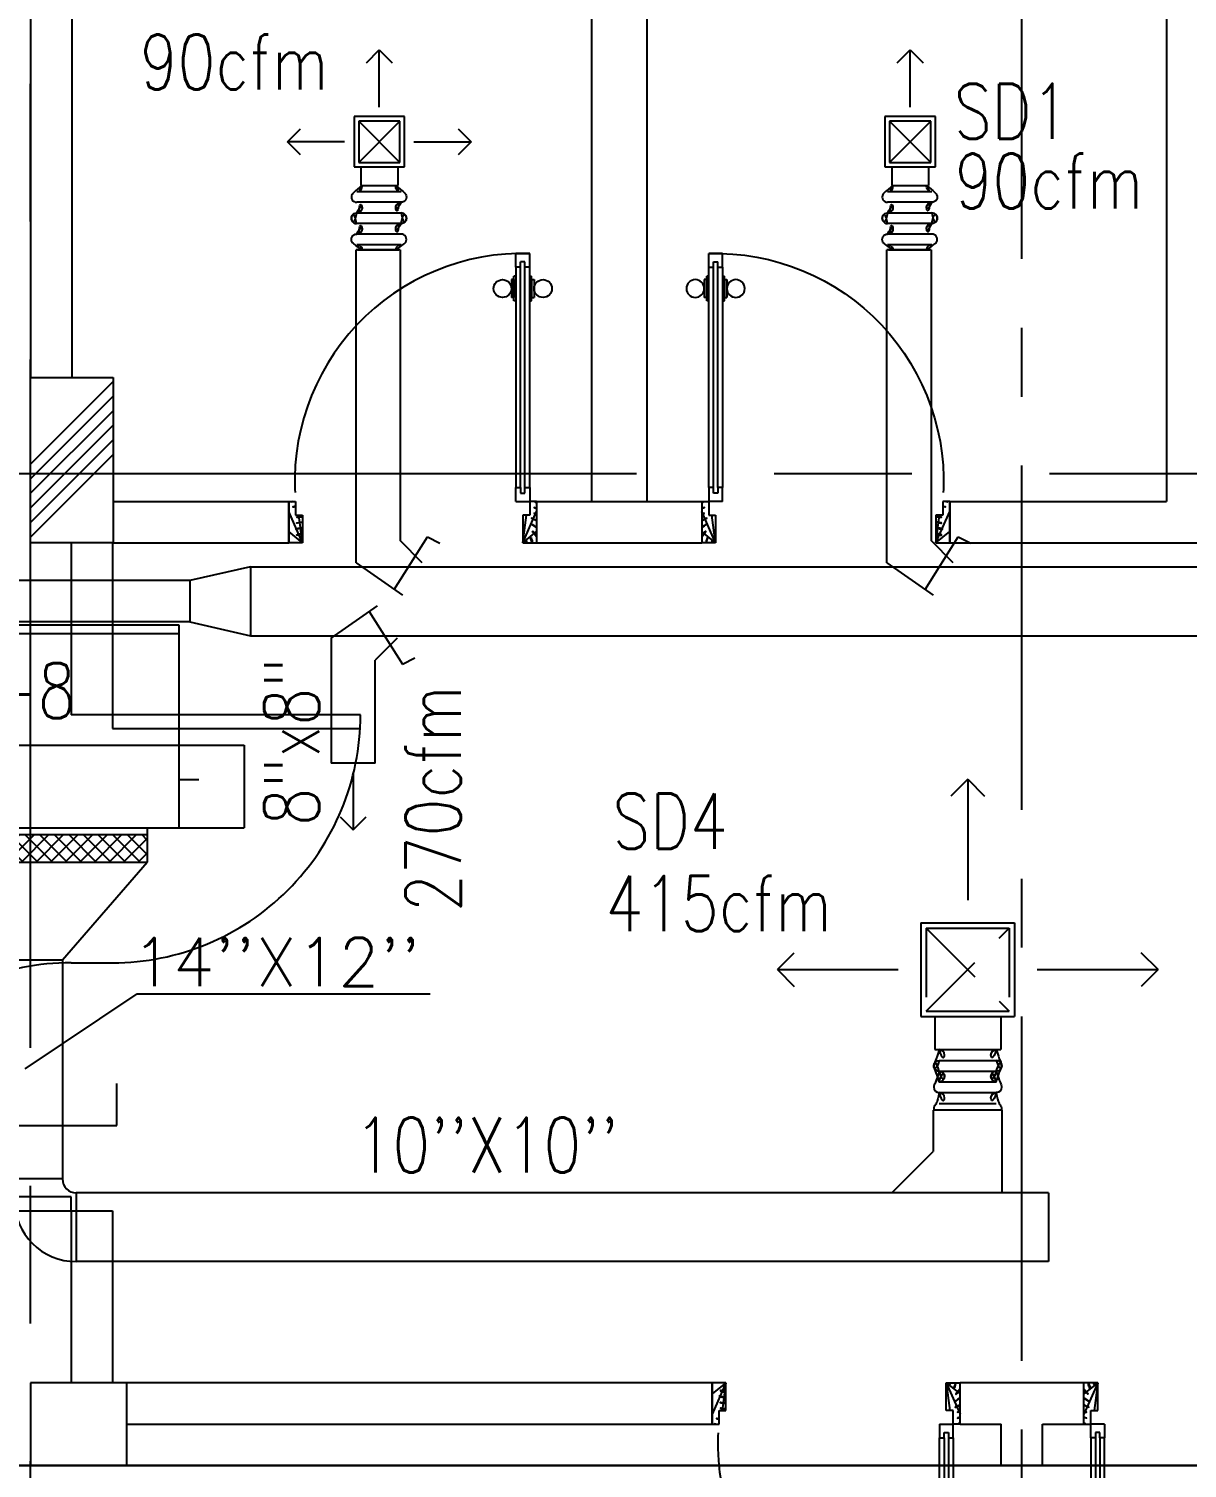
# Model space of a CAD drawing. Extents: x 417866231.7 to 417866328.5, y 43498046.7 to 43498124.2.
# Drawn here: x 417866264.87 to 417866269.08, y 43498081.2 to 43498086.42 of the extents above; entities that cross this region are included whole.
import ezdxf

# ---------------------------------------------------------------- set-up
doc = ezdxf.new("R2010")
doc.units = 0
doc.header["$MEASUREMENT"] = 0
for name, pattern in [('CENTER', [2, 1.25, -0.25, 0.25, -0.25]), ('CENTERX2', [4, 2.5, -0.5, 0.5, -0.5]), ('HIDDEN', [0.375, 0.25, -0.125])]:
    doc.linetypes.add(name, pattern=pattern)
doc.layers.get('0').update_dxf_attribs({"linetype": 'CONTINUOUS'})
for name, color, linetype in [('AXES', 11, 'CENTERX2'), ('AXES1', 11, 'CENTER'), ('COL', 7, 'CONTINUOUS'), ('DOOR', 9, 'CONTINUOUS'), ('DUCT', 6, 'CONTINUOUS'), ('EJ', 9, 'CONTINUOUS'), ('FCU', 6, 'CONTINUOUS'), ('HAT', 11, 'CONTINUOUS'), ('M-AC-FLEX', 7, 'CONTINUOUS'), ('M-EGU.', 2, 'CONTINUOUS'), ('M-TEXT', 2, 'CONTINUOUS'), ('ROOF', 11, 'CONTINUOUS'), ('TEXT-A', 2, 'CONTINUOUS'), ('WALL', 9, 'CONTINUOUS')]:
    doc.layers.add(name, color=color, linetype=linetype)
doc.styles.add('ROMANS', font='ROMANS.shx', dxfattribs={"width": 0.6})

# ---------------------------------------------------------------- blocks, each defined once
blk = doc.blocks.new('A$C376C1807')
at = {"layer": 'DOOR'}
for p, q in [((8.381903171539307e-08, 0.8999999298903276), (8.381903171539307e-08, 0.8499999298874172)), ((0.900000083813211, 0.8999999298903276), (8.381903171539307e-08, 0.8999999298903276)), ((8.381903171539307e-08, 0.8499999298874172), (0.8986101215996314, 0.8499999298874172))]:
    blk.add_line(p, q, dxfattribs=at)
blk.add_arc((8.381903171539307e-08, 0.8999999298830517), 0.8999999999941792, 270, 4.168816632087861e-10, dxfattribs=at)
blk = doc.blocks.new('DOOR90')
at = {"layer": 'DOOR', "color": 7, "linetype": 'ByBlock'}
for p, q in [((-150, 0), (0, 0)), ((-150, 0), (-150, -25)), ((0, -50), (-113.7099299924448, 0)), ((0, -50), (-40.1457343158545, 0)), ((0, -50), (0, 0)), ((-1000, -25), (-1050, -25)), ((-1050, -75), (-1050, -25)), ((-1050, -25), (-1050, -75)), ((-1000, -41.9999999999709), (-1020, -41.9999999999709)), ((-1020, -42), (-1020, -58)), ((-1000, -25), (-1000, -41.9999999999709)), ((-877.6424572214019, -17.79999999995925), (-967.6424572214019, -17.79999999995925)), ((-967.6424572214019, -25), (-967.6424572214019, -17.79999999995925)), ((-955.0424572214251, -8.799999999959255), (-890.2424572213786, -8.799999999959255)), ((-955.0424572214251, -17.79999999995925), (-955.0424572214251, -8.799999999959255)), ((-955.0424572214251, -17.79999999995925), (-890.2424572213786, -17.79999999995925)), ((-890.2424572213786, -17.79999999995925), (-890.2424572213786, -8.799999999959255)), ((-877.6424572214019, -25), (-877.6424572214019, -17.79999999995925)), ((-200, -25), (-150, -25)), ((-200, -42), (-200, -25)), ((-180, -42), (-200, -42)), ((-180, -58), (-180, -42)), ((-150, -25), (-100, -25)), ((-150, -75), (-150, -25)), ((-100, -25), (-100, -50)), ((0, -50), (-100, -36.64271395650576)), ((-100, -50), (0, -50)), ((-1000, -75), (-1050, -74.99999999947613)), ((-1000, -58), (-1020, -58)), ((-1000, -58), (-1000, -75)), ((-967.6424572214019, -75), (-967.6424572214019, -82.20000000004075)), ((-877.6424572214019, -82.20000000004075), (-967.6424572214019, -82.20000000004075)), ((-955.0424572214251, -82.20000000004075), (-890.2424572213786, -82.20000000004075)), ((-955.0424572214251, -82.20000000004075), (-955.0424572214251, -91.20000000004075)), ((-955.0424572214251, -91.20000000004075), (-890.2424572213786, -91.20000000004075)), ((-890.2424572213786, -82.20000000004075), (-890.2424572213786, -91.20000000004075)), ((-877.6424572214019, -75), (-877.6424572214019, -82.20000000004075)), ((-200, -58), (-180, -58)), ((-200, -75), (-200, -58)), ((-150, -75), (-200, -75)), ((-150, -875), (-100, -875)), ((-150, -900), (-150, -875)), ((0, -850), (-113.7099299924448, -900)), ((-100, -875), (-100, -850)), ((0, -850), (-100, -863.3572860434942)), ((-100, -850), (0, -850)), ((0, -850), (-40.1457343158545, -900)), ((0, -850), (0, -900)), ((-150, -900), (0, -900)), ((0, -900), (-150, -900))]:
    blk.add_line(p, q, dxfattribs=at)
at = {"layer": 'DOOR', "linetype": 'ByBlock'}
for p, q in [((-200, -25), (-1000, -25)), ((-200, -42), (-1000, -41.9999999999709)), ((-200, -58), (-1000, -58)), ((-1000, -75), (-200, -75))]:
    blk.add_line(p, q, dxfattribs=at)
at = {"layer": 'DOOR', "color": 7, "linetype": 'ByBlock'}
for centre in [(-922.6424572214019, 23.53094421501737), (-922.6424572214019, -123.5309442149592)]:
    blk.add_circle(centre, 32.39999999998526, dxfattribs=at)
for centre, radius, start, end in [((0, -50), 154.4019578127773, 161.1052885482714, 166.2857707768669), ((0, -50), 94.40195781277725, 148.0181880328085, 180), ((0, -50), 134.4019578127773, 158.159849394549, 169.2800236450682), ((0, -50), 114.4019578127773, 154.0838418822192, 167.37742587102), ((0, -50), 74.40195781277725, 137.7764264185456, 180), ((0, -50), 54.40195781277725, 113.2073828924446, 180), ((0, -50), 34.40195781277725, 90, 180), ((0, -50), 14.40195781277725, 90, 180), ((0, -850), 154.4019578127773, 193.7142292231331, 198.8947114517286), ((0, -850), 134.4019578127773, 190.7199763549318, 201.840150605451), ((0, -850), 94.40195781277725, 180, 211.9818119671915), ((0, -850), 74.40195781277725, 180, 222.2235735814543), ((0, -850), 54.40195781277725, 180, 246.7926171075554), ((0, -850), 34.40195781277725, 180, 270), ((0, -850), 14.40195781277725, 180, 270)]:
    blk.add_arc(centre, radius, start, end, dxfattribs=at)
at = {"layer": 'DOOR', "linetype": 'HIDDEN', "ltscale": 0.5}
blk.add_arc((-222.2222222220153, -49.99999999976717), 828.155208510499, 178.270116378131, 275.0030377036063, dxfattribs=at)
blk = doc.blocks.new('C7')
at = {"layer": 'HAT'}
h = blk.add_hatch(dxfattribs=at)
h.set_pattern_fill('ANSI31', color=256, scale=300, style=0)
h.set_pattern_definition([(45, (-248876.1822811714, -51411.00533739352), (-26.51650429449553, 26.51650429449553), [])])
h.paths.add_polyline_path([(350.0000000000291, 299.9999999999709), (250.0000000001455, 299.9999999999709), (-5.820766091346741e-11, 300), (0, 0), (350, -7.275957614183426e-12)])
at = {"layer": 'COL'}
blk.add_lwpolyline([(-2.91038304567337e-11, 300), (-5.820766091346741e-11, 0), (350, 0), (350.0000000000291, 300)], close=True, dxfattribs=at)
blk = doc.blocks.new('*X31')
at = {"color": 0}
for p, q in [((-750.2433014437457, 2537.8032310737), (-672.2561432365363, 2615.790389280909)), ((-750.243301443746, 2590.836239662691), (-725.2891518255274, 2615.790389280909)), ((-719.2231346475452, 2515.790389280909), (-619.2231346475452, 2615.790389280909)), ((-606.6020800772312, 2515.790389280909), (-706.6020800772312, 2615.790389280909)), ((-666.190126058554, 2515.790389280909), (-566.1901260585541, 2615.790389280909)), ((-553.5690714882402, 2515.790389280909), (-653.5690714882402, 2615.790389280909)), ((-613.157117469563, 2515.790389280909), (-513.1571174695631, 2615.790389280909)), ((-500.5360628992491, 2515.790389280909), (-600.5360628992491, 2615.790389280909)), ((-560.124108880572, 2515.790389280909), (-460.124108880572, 2615.790389280909)), ((-447.5030543102581, 2515.790389280909), (-547.503054310258, 2615.790389280909)), ((-507.0911002915809, 2515.790389280909), (-407.0911002915809, 2615.790389280909)), ((-394.470045721267, 2515.790389280909), (-494.470045721267, 2615.790389280909)), ((-454.0580917025898, 2515.790389280909), (-354.0580917025898, 2615.790389280909)), ((-341.4370371322759, 2515.790389280909), (-441.4370371322759, 2615.790389280909)), ((-401.0250831135987, 2515.790389280909), (-301.0250831135988, 2615.790389280909)), ((-288.4040285432848, 2515.790389280909), (-388.4040285432848, 2615.790389280909)), ((-347.9920745246076, 2515.790389280909), (-247.9920745246077, 2615.790389280909)), ((-235.3710199542938, 2515.790389280909), (-335.3710199542938, 2615.790389280909)), ((-294.9590659356166, 2515.790389280909), (-194.9590659356166, 2615.790389280909)), ((-182.3380113653027, 2515.790389280909), (-282.3380113653027, 2615.790389280909)), ((-241.9260573466255, 2515.790389280909), (-141.9260573466256, 2615.790389280909)), ((-129.3050027763116, 2515.790389280909), (-229.3050027763116, 2615.790389280909)), ((-188.8930487576345, 2515.790389280909), (-88.89304875763449, 2615.790389280909)), ((-76.27199418732056, 2515.790389280909), (-176.2719941873206, 2615.790389280909)), ((-135.8600401686434, 2515.790389280909), (-35.86004016864342, 2615.790389280909)), ((-23.23898559832949, 2515.790389280909), (-123.2389855983295, 2615.790389280909)), ((-82.82703157965233, 2515.790389280909), (17.17296842034765, 2615.790389280909)), ((29.79402299066158, 2515.790389280909), (-70.2059770093384, 2615.790389280909)), ((-29.79402299066158, 2515.790389280909), (70.2059770093384, 2615.790389280909)), ((82.82703157965233, 2515.790389280909), (-17.17296842034765, 2615.790389280909)), ((23.23898559832949, 2515.790389280909), (123.2389855983295, 2615.790389280909)), ((135.8600401686434, 2515.790389280909), (35.86004016864342, 2615.790389280909)), ((76.27199418732056, 2515.790389280909), (176.2719941873206, 2615.790389280909)), ((188.8930487576345, 2515.790389280909), (88.89304875763449, 2615.790389280909)), ((214.7566985562536, 2542.959748071281), (141.9260573466256, 2615.790389280909)), ((214.7566985562537, 2595.992756660272), (194.9590659356166, 2615.790389280909)), ((-659.6350886662223, 2515.790389280909), (-750.2433014437461, 2606.398602058433)), ((129.3050027763116, 2515.790389280909), (214.7566985562537, 2601.242085060851)), ((-712.6680972552134, 2515.790389280909), (-750.2433014437458, 2553.365593469442)), ((182.3380113653027, 2515.790389280909), (214.7566985562536, 2548.20907647186))]:
    blk.add_line(p, q, dxfattribs=at)
blk = doc.blocks.new('WAP16')
at = {"color": 6}
for p, q in [((-597, 0), (-597, -737)), ((-597, 0), (597, 0)), ((597, 0), (597, -737)), ((-597, -437), (597, -437)), ((-597, -737), (597, -737))]:
    blk.add_line(p, q, dxfattribs=at)
at = {"color": 3}
for p, q in [((-597, -32), (597, -32)), ((597, -437), (835, -437)), ((835, -437), (835, -737)), ((597, -562.0173622146249), (670.3489288687706, -562.0173622146249)), ((-482.5, -737), (-482.5, -862)), ((-482.5, -762), (482.5, -762)), ((482.5, -737), (482.5, -862)), ((597, -737), (835, -737)), ((-482.5, -862), (482.5, -862))]:
    blk.add_line(p, q, dxfattribs=at)
at = {"color": 11}
blk.add_blockref('*X31', (267.7433014512062, -3377.790389284492), dxfattribs=at)

msp = doc.modelspace()

# ---------------------------------------------------------------- hatches: boundary and pattern name
at = {"layer": 'HAT'}
h = msp.add_hatch(dxfattribs=at)
h.set_pattern_fill('ANSI31', color=256, scale=0.3, style=0)
h.set_pattern_definition([(45, (417865964.3424228, 43498029.79778107), (-0.02651650429449553, 0.02651650429449554), [])])
h.paths.add_polyline_path([(417866265.1786051, 43498085.15878641), (417866264.8786051, 43498085.15878641), (417866264.8786051, 43498084.80878641), (417866265.1786051, 43498084.80878641)])
h.paths.add_polyline_path([(417866265.1786051, 43498084.80878641), (417866264.8786051, 43498084.80878641), (417866264.8786051, 43498084.55878641), (417866265.1786051, 43498084.55878641)])

# ---------------------------------------------------------------- linework, layer by layer
at = {"layer": 'AXES'}
for p, q in [((417866264.8786051, 43498046.72449277), (417866264.8786051, 43498123.18716789)), ((417866307.0786051, 43498084.80878641), (417866239.0386051, 43498084.80878641)), ((417866306.7286051, 43498081.20878641), (417866239.0386051, 43498081.20878641))]:
    msp.add_line(p, q, dxfattribs=at)
at = {"layer": 'AXES1'}
msp.add_line((417866268.4786051, 43498053.58878641), (417866268.4786051, 43498112.40878641), dxfattribs=at)
at = {"layer": 'COL'}
msp.add_lwpolyline([(417866265.1786051, 43498085.15878641), (417866265.1786051, 43498084.55878641), (417866264.8786051, 43498084.55878641), (417866264.8786051, 43498085.15878641)], close=True, dxfattribs=at)
at = {"layer": 'DOOR', "linetype": 'Continuous'}
msp.add_line((417866265.026588, 43498083.03378641), (417866265.176588, 43498083.03378641), dxfattribs=at)
at = {"layer": 'DUCT'}
for p, q in [((417866266.0610365, 43498084.48619259), (417866266.0610365, 43498085.62210876)), ((417866266.0660365, 43498085.62210876), (417866266.2160365, 43498085.62210876)), ((417866266.2210365, 43498085.62210876), (417866266.2210365, 43498084.5661926)), ((417866267.9885376, 43498084.48619259), (417866267.9885376, 43498085.62210876)), ((417866267.9935375, 43498085.62210876), (417866268.1435376, 43498085.62210876)), ((417866268.1485376, 43498085.62210876), (417866268.1485376, 43498084.5661926)), ((417866266.1995415, 43498084.38921034), (417866266.3196874, 43498084.58067881)), ((417866266.3010365, 43498084.48619259), (417866266.2210365, 43498084.5661926)), ((417866266.3196874, 43498084.58067881), (417866266.3648409, 43498084.55766042)), ((417866268.1270426, 43498084.38921034), (417866268.2471884, 43498084.58067881)), ((417866268.2285376, 43498084.48619259), (417866268.1485376, 43498084.5661926)), ((417866268.2471884, 43498084.58067881), (417866268.2923419, 43498084.55766042)), ((417866266.0610365, 43498084.48619259), (417866266.228974, 43498084.3686015)), ((417866267.9885376, 43498084.48619259), (417866268.1564751, 43498084.3686015)), ((417866265.9704247, 43498084.21216437), (417866266.1383622, 43498084.32975546)), ((417866266.1089296, 43498084.30914662), (417866266.2290756, 43498084.11767815)), ((417866265.9704247, 43498084.21216437), (417866265.9704247, 43498083.75898737)), ((417866266.2104247, 43498084.21216437), (417866266.1304247, 43498084.13216437)), ((417866266.1304247, 43498083.75898737), (417866266.1304247, 43498084.13216437)), ((417866266.2290756, 43498084.11767815), (417866266.274229, 43498084.14069655)), ((417866268.1562872, 43498082.49881523), (417866268.1562872, 43498082.34881523)), ((417866268.4062872, 43498082.49881523), (417866268.1562872, 43498082.49881523)), ((417866268.4062872, 43498082.19881523), (417866268.4062872, 43498082.49881523)), ((417866268.0062872, 43498082.19881523), (417866268.1562872, 43498082.34881523))]:
    msp.add_line(p, q, dxfattribs=at)
at = {"layer": 'DUCT', "linetype": 'ByBlock'}
for p, q in [((417866266.2210365, 43498085.62210876), (417866266.0610365, 43498085.62210876)), ((417866268.1485376, 43498085.62210876), (417866267.9885376, 43498085.62210876)), ((417866265.6773189, 43498084.47097195), (417866265.4570118, 43498084.42097194)), ((417866265.6773189, 43498084.47097195), (417866274.6111951, 43498084.47097195)), ((417866265.6773189, 43498084.47097195), (417866265.6773189, 43498084.22097195)), ((417866265.4570118, 43498084.42097194), (417866263.9462746, 43498084.42097194)), ((417866265.4570118, 43498084.42097194), (417866265.4570118, 43498084.27097195)), ((417866265.4570118, 43498084.27097195), (417866263.9462746, 43498084.27097195)), ((417866265.4570118, 43498084.27097195), (417866265.6773189, 43498084.22097195)), ((417866265.6773189, 43498084.22097195), (417866274.6111951, 43498084.22097195)), ((417866266.1304247, 43498083.75898737), (417866265.9704247, 43498083.75898737)), ((417866264.9948374, 43498083.04410089), (417866265.3023374, 43498083.39906345)), ((417866264.6448374, 43498083.04410089), (417866264.9948374, 43498083.04410089)), ((417866264.9948374, 43498083.04410089), (417866264.9948374, 43498082.24881523)), ((417866265.1918588, 43498082.44289383), (417866265.1918588, 43498082.59521087)), ((417866264.8250921, 43498082.44289383), (417866265.1918588, 43498082.44289383)), ((417866264.9948374, 43498082.24881523), (417866264.6448374, 43498082.24881523)), ((417866265.0448374, 43498082.19881523), (417866265.0448374, 43498081.94881523)), ((417866268.5749329, 43498082.19881523), (417866265.0448374, 43498082.19881523)), ((417866268.5749329, 43498082.19881523), (417866268.5749329, 43498081.94881523)), ((417866268.5749329, 43498081.94881523), (417866265.0448374, 43498081.94881523))]:
    msp.add_line(p, q, dxfattribs=at)
at = {"layer": 'DUCT', "color": 4, "linetype": 'ByBlock'}
for p, q in [((417866264.8595589, 43498082.6487553), (417866265.2661895, 43498082.9214958)), ((417866265.2661895, 43498082.9214958), (417866266.3292428, 43498082.9214958))]:
    msp.add_line(p, q, dxfattribs=at)
at = {"layer": 'DUCT', "linetype": 'ByBlock'}
for centre, radius in [((417866265.0448374, 43498082.24881523), 0.05), ((417866265.0448374, 43498082.17381523), 0.225)]:
    msp.add_arc(centre, radius, 180, 270, dxfattribs=at)
at = {"layer": 'EJ'}
msp.add_line((417866268.4036051, 43498081.20878641), (417866265.1286051, 43498081.20878641), dxfattribs=at)
at = {"layer": 'M-AC-FLEX', "color": 11}
for p, q in [((417866266.2241061, 43498085.83292807), (417866266.0631123, 43498085.83292807)), ((417866268.1516072, 43498085.83292807), (417866267.9906133, 43498085.83292807)), ((417866266.2241061, 43498085.79461182), (417866266.0631123, 43498085.79461182)), ((417866266.2241061, 43498085.79461182), (417866266.0631123, 43498085.79461182)), ((417866266.2241061, 43498085.75561184), (417866266.0631123, 43498085.75561184)), ((417866266.2241061, 43498085.75561184), (417866266.0631123, 43498085.75561184)), ((417866268.1516072, 43498085.79461182), (417866267.9906133, 43498085.79461182)), ((417866268.1516072, 43498085.79461182), (417866267.9906133, 43498085.79461182)), ((417866268.1516072, 43498085.75561184), (417866267.9906133, 43498085.75561184)), ((417866268.1516072, 43498085.75561184), (417866267.9906133, 43498085.75561184)), ((417866266.2241061, 43498085.71798284), (417866266.0631123, 43498085.71798284)), ((417866266.2241061, 43498085.71798284), (417866266.0631123, 43498085.71798284)), ((417866268.1516072, 43498085.71798284), (417866267.9906133, 43498085.71798284)), ((417866268.1516072, 43498085.71798284), (417866267.9906133, 43498085.71798284)), ((417866266.2241061, 43498085.67898286), (417866266.0631123, 43498085.67898286)), ((417866266.2241061, 43498085.67898286), (417866266.0631123, 43498085.67898286)), ((417866268.1516072, 43498085.67898286), (417866267.9906133, 43498085.67898286)), ((417866268.1516072, 43498085.67898286), (417866267.9906133, 43498085.67898286)), ((417866266.2241061, 43498085.64066667), (417866266.0631123, 43498085.64066667)), ((417866266.2241061, 43498085.64066661), (417866266.0631123, 43498085.64066661)), ((417866268.1516072, 43498085.64066667), (417866267.9906133, 43498085.64066667)), ((417866268.1516072, 43498085.64066661), (417866267.9906133, 43498085.64066661)), ((417866268.1778891, 43498082.71838691), (417866268.3853831, 43498082.71838691)), ((417866268.1778891, 43498082.67938688), (417866268.3853831, 43498082.67938688)), ((417866268.1778891, 43498082.64038684), (417866268.3853831, 43498082.64038684)), ((417866268.1778891, 43498082.60138681), (417866268.3853831, 43498082.60138681)), ((417866268.1778891, 43498082.56238683), (417866268.3853831, 43498082.56238683)), ((417866268.1778891, 43498082.5233868), (417866268.3853831, 43498082.5233868))]:
    msp.add_line(p, q, dxfattribs=at)
at = {"layer": 'M-AC-FLEX'}
for points in [[(417866266.0822544, 43498085.85614616, -0.4715888114901708), (417866266.0631123, 43498085.83292807, 1.018005099723095), (417866266.0631123, 43498085.79461182)], [(417866266.2049639, 43498085.85614616, 0.4715888114901708), (417866266.2241061, 43498085.83292807, -1.01800509972273), (417866266.2241061, 43498085.79461182)], [(417866268.0097555, 43498085.85614616, -0.4715888114901708), (417866267.9906133, 43498085.83292807, 1.018005099723095), (417866267.9906133, 43498085.79461182)], [(417866268.132465, 43498085.85614616, 0.4715888114901708), (417866268.1516072, 43498085.83292807, -1.01800509972273), (417866268.1516072, 43498085.79461182)], [(417866266.0624251, 43498085.75629897, 1.00000155094459), (417866266.0631123, 43498085.71798284)], [(417866266.0624251, 43498085.71729571, -1.00000155094459), (417866266.0631123, 43498085.75561184)], [(417866266.2241061, 43498085.75629903, -1.017916123276695), (417866266.2241061, 43498085.71798284)], [(417866266.2241061, 43498085.71729565, 1.017916123276695), (417866266.2241061, 43498085.75561184)], [(417866267.9899262, 43498085.75629897, 1.00000155094459), (417866267.9906133, 43498085.71798284)], [(417866267.9899262, 43498085.71729571, -1.00000155094459), (417866267.9906133, 43498085.75561184)], [(417866268.1516072, 43498085.75629903, -1.017916123276695), (417866268.1516072, 43498085.71798284)], [(417866268.1516072, 43498085.71729565, 1.017916123276695), (417866268.1516072, 43498085.75561184)], [(417866266.0825894, 43498085.62210876, 0.4001271029227301), (417866266.0631123, 43498085.64066661, -1.018005099723095), (417866266.0631123, 43498085.67898286)], [(417866266.2046289, 43498085.62210876, -0.4001271029227301), (417866266.2241061, 43498085.64066661, 1.01800509972273), (417866266.2241061, 43498085.67898286)], [(417866268.0100905, 43498085.62210876, 0.4001271029227301), (417866267.9906133, 43498085.64066661, -1.018005099723095), (417866267.9906133, 43498085.67898286)], [(417866268.13213, 43498085.62210876, -0.4001271029227301), (417866268.1516072, 43498085.64066661, 1.01800509972273), (417866268.1516072, 43498085.67898286)], [(417866266.0631123, 43498085.64066667, -0.4001280584015855), (417866266.0825894, 43498085.62210876, -0.4001280584015855)], [(417866266.2241061, 43498085.64066667, 0.4001280584015855), (417866266.2046289, 43498085.62210876, 0.4001280584015855)], [(417866267.9906133, 43498085.64066667, -0.4001280584015855), (417866268.0100905, 43498085.62210876, -0.4001280584015855)], [(417866268.1516072, 43498085.64066667, 0.4001280584015855), (417866268.13213, 43498085.62210876, 0.4001280584015855)], [(417866268.1778891, 43498082.71838691, -1), (417866268.1778891, 43498082.67938688, 0.9999999999999997), (417866268.1778891, 43498082.6403869)], [(417866268.3853831, 43498082.71838691, 1), (417866268.3853831, 43498082.67938688, -0.9999999999999997), (417866268.3853831, 43498082.6403869)], [(417866268.1778891, 43498082.6403869, -1), (417866268.1778891, 43498082.67938688)], [(417866268.1778891, 43498082.60138681, 1), (417866268.1778891, 43498082.64038684, -0.9999999999999997), (417866268.1778891, 43498082.67938682)], [(417866268.1778891, 43498082.67938682, 1), (417866268.1778891, 43498082.64038684)], [(417866268.3853831, 43498082.60138681, -1), (417866268.3853831, 43498082.64038684, 0.9999999999999997), (417866268.3853831, 43498082.67938682)], [(417866268.3854313, 43498082.64038696, 1.000000764127005), (417866268.3853831, 43498082.67938688)], [(417866268.3854313, 43498082.67938676, -1.000000764127005), (417866268.3853831, 43498082.64038684)], [(417866268.1778891, 43498082.64038684, -1), (417866268.1778891, 43498082.60138681, 0.9999999999999997), (417866268.1778891, 43498082.56238683, -0.9999999999999997), (417866268.1778891, 43498082.5233868, 0.5064143605570383), (417866268.1591667, 43498082.49881523, 0.5064143605570383)], [(417866268.3853831, 43498082.64038684, 1), (417866268.3853831, 43498082.60138681, -0.9999999999999997), (417866268.3853831, 43498082.56238683, 1), (417866268.3853831, 43498082.5233868, -0.5064143605570383), (417866268.4041055, 43498082.49881523, -0.5064143605570383)]]:
    msp.add_lwpolyline(points, format="xyb", dxfattribs=at)
for centre, radius, start, end in [((417866266.0631182, 43498085.77511179), 0.0195000009375944, 298.4313697201639, 90.01776873735047), ((417866266.0631182, 43498085.77511179), 0.0195000009375944, 298.4313697201639, 90.01776873735047), ((417866266.0631182, 43498085.77511179), 0.0195000009375944, 269.9822312626495, 61.56863027983614), ((417866266.0631182, 43498085.77511179), 0.0195000009375944, 269.9822312626495, 61.56863027983614), ((417866266.2241061, 43498085.77511179), 0.01949999999998908, 90, 241.5686381154122), ((417866266.2241061, 43498085.77511179), 0.01949999999998908, 118.4313618845878, 270), ((417866267.9906193, 43498085.77511179), 0.0195000009375944, 298.4313697201639, 90.01776873735047), ((417866267.9906193, 43498085.77511179), 0.0195000009375944, 298.4313697201639, 90.01776873735047), ((417866267.9906193, 43498085.77511179), 0.0195000009375944, 269.9822312626495, 61.56863027983614), ((417866267.9906193, 43498085.77511179), 0.0195000009375944, 269.9822312626495, 61.56863027983614), ((417866268.1516072, 43498085.77511179), 0.01949999999998908, 90, 241.5686381154122), ((417866268.1516072, 43498085.77511179), 0.01949999999998908, 118.4313618845878, 270), ((417866266.0631182, 43498085.69848286), 0.0195000009375944, 298.4313697201639, 90.01776873735047), ((417866266.0631182, 43498085.69848286), 0.0195000009375944, 298.4313697201639, 90.01776873735047), ((417866266.0631182, 43498085.69848286), 0.0195000009375944, 269.9822312626495, 61.56863027983614), ((417866266.0631182, 43498085.69848286), 0.0195000009375944, 269.9822312626495, 61.56863027983614), ((417866266.2241061, 43498085.69848286), 0.01949999999998908, 90, 241.5686381154122), ((417866266.2241061, 43498085.69848286), 0.01949999999998908, 118.4313618845878, 270), ((417866267.9906193, 43498085.69848286), 0.0195000009375944, 298.4313697201639, 90.01776873735047), ((417866267.9906193, 43498085.69848286), 0.0195000009375944, 298.4313697201639, 90.01776873735047), ((417866267.9906193, 43498085.69848286), 0.0195000009375944, 269.9822312626495, 61.56863027983614), ((417866267.9906193, 43498085.69848286), 0.0195000009375944, 269.9822312626495, 61.56863027983614), ((417866268.1516072, 43498085.69848286), 0.01949999999998908, 90, 241.5686381154122), ((417866268.1516072, 43498085.69848286), 0.01949999999998908, 118.4313618845878, 270)]:
    msp.add_arc(centre, radius, start, end, dxfattribs=at)
at = {"layer": 'M-EGU.'}
for p, q in [((417866266.0980722, 43498086.30066795), (417866266.1452122, 43498086.34780795)), ((417866266.1452122, 43498086.34780795), (417866266.1923522, 43498086.30066795)), ((417866266.1452122, 43498086.1403541), (417866266.1452122, 43498086.34780795)), ((417866268.0255733, 43498086.30066795), (417866268.0727133, 43498086.34780795)), ((417866268.0727133, 43498086.34780795), (417866268.1198533, 43498086.30066795)), ((417866268.0727133, 43498086.1403541), (417866268.0727133, 43498086.34780795)), ((417866266.0535465, 43498086.10614366), (417866266.0535465, 43498085.92281217)), ((417866266.236878, 43498086.10614366), (417866266.0535465, 43498086.10614366)), ((417866266.236878, 43498085.92281217), (417866266.236878, 43498086.10614366)), ((417866267.9810476, 43498086.10614366), (417866267.9810476, 43498085.92281217)), ((417866268.1643791, 43498086.10614366), (417866267.9810476, 43498086.10614366)), ((417866268.1643791, 43498085.92281217), (417866268.1643791, 43498086.10614366)), ((417866265.8118823, 43498086.01447792), (417866265.8590222, 43498086.06161792)), ((417866266.019336, 43498086.01447792), (417866265.8118823, 43498086.01447792)), ((417866265.8590222, 43498085.96733791), (417866265.8118823, 43498086.01447792)), ((417866266.2710884, 43498086.01447792), (417866266.4785422, 43498086.01447792)), ((417866266.4314023, 43498086.06161792), (417866266.4785422, 43498086.01447792)), ((417866266.4785422, 43498086.01447792), (417866266.4314023, 43498085.96733791)), ((417866266.0535465, 43498085.92281217), (417866266.236878, 43498085.92281217)), ((417866266.0785462, 43498085.92281217), (417866266.0785462, 43498085.85614616)), ((417866266.2118782, 43498085.92281217), (417866266.2118782, 43498085.85614616)), ((417866267.9810476, 43498085.92281217), (417866268.1643791, 43498085.92281217)), ((417866268.0060473, 43498085.92281217), (417866268.0060473, 43498085.85614616)), ((417866268.1393793, 43498085.92281217), (417866268.1393793, 43498085.85614616)), ((417866266.0785462, 43498085.85614616), (417866266.2118782, 43498085.85614616)), ((417866268.0060473, 43498085.85614616), (417866268.1393793, 43498085.85614616)), ((417866266.0503694, 43498083.72427704), (417866266.0503694, 43498083.5168232)), ((417866268.2816361, 43498083.69998524), (417866268.2205421, 43498083.63889132)), ((417866268.2816361, 43498083.69998524), (417866268.34273, 43498083.63889132)), ((417866268.2816361, 43498083.69998524), (417866268.2816361, 43498083.26117833)), ((417866266.0032295, 43498083.56396318), (417866266.0503694, 43498083.5168232)), ((417866266.0503694, 43498083.5168232), (417866266.0975094, 43498083.56396318)), ((417866268.1112363, 43498083.17918613), (417866268.1112363, 43498082.83838671)), ((417866268.1112363, 43498083.17918613), (417866268.4520358, 43498083.17918613)), ((417866268.4520358, 43498083.17918613), (417866268.4520358, 43498082.83838671)), ((417866267.5904372, 43498083.00878642), (417866267.6515312, 43498083.06988034)), ((417866268.9728349, 43498083.00878642), (417866268.911741, 43498083.06988034)), ((417866267.5904372, 43498083.00878642), (417866268.0292441, 43498083.00878642)), ((417866267.5904372, 43498083.00878642), (417866267.6515312, 43498082.9476925)), ((417866268.534028, 43498083.00878642), (417866268.9728349, 43498083.00878642)), ((417866268.9728349, 43498083.00878642), (417866268.911741, 43498082.9476925)), ((417866268.1112363, 43498082.83838671), (417866268.4520358, 43498082.83838671)), ((417866268.1616362, 43498082.83838671), (417866268.1616362, 43498082.71838691)), ((417866268.4016358, 43498082.83838671), (417866268.4016358, 43498082.71838691)), ((417866268.1616362, 43498082.71838691), (417866268.4016358, 43498082.71838691))]:
    msp.add_line(p, q, dxfattribs=at)
at = {"layer": 'M-EGU.', "linetype": 'HIDDEN'}
for p, q in [((417866266.070213, 43498086.08947719), (417866266.070213, 43498085.9394787)), ((417866266.070213, 43498085.9394787), (417866266.2202115, 43498086.08947719)), ((417866266.070213, 43498086.08947719), (417866266.2202115, 43498085.9394787)), ((417866266.2202115, 43498086.08947719), (417866266.070213, 43498086.08947719)), ((417866266.2202115, 43498085.9394787), (417866266.2202115, 43498086.08947719)), ((417866267.997714, 43498086.08947719), (417866267.997714, 43498085.9394787)), ((417866267.997714, 43498085.9394787), (417866268.1477126, 43498086.08947719)), ((417866267.997714, 43498086.08947719), (417866268.1477126, 43498085.9394787)), ((417866268.1477126, 43498086.08947719), (417866267.997714, 43498086.08947719)), ((417866268.1477126, 43498085.9394787), (417866268.1477126, 43498086.08947719)), ((417866266.070213, 43498085.9394787), (417866266.2202115, 43498085.9394787)), ((417866267.997714, 43498085.9394787), (417866268.1477126, 43498085.9394787)), ((417866268.1312363, 43498083.15918616), (417866268.4320358, 43498082.85838667)), ((417866268.1312363, 43498082.85838667), (417866268.4320358, 43498083.15918616)), ((417866268.1312363, 43498083.15918616), (417866268.1312363, 43498082.85838667)), ((417866268.1312363, 43498083.15918616), (417866268.4320358, 43498083.15918616)), ((417866268.4320358, 43498083.15918616), (417866268.4320358, 43498082.85838667)), ((417866268.1312363, 43498082.85838667), (417866268.4320358, 43498082.85838667))]:
    msp.add_line(p, q, dxfattribs=at)
at = {"layer": 'ROOF'}
msp.add_line((417866264.7543349, 43498081.20878641), (417866297.4043349, 43498081.20878641), dxfattribs=at)
at = {"layer": 'WALL'}
for p, q in [((417866264.8786051, 43498090.40878641), (417866264.8786051, 43498085.15878641)), ((417866265.0286051, 43498087.7087445), (417866265.0286051, 43498085.15878641)), ((417866266.916104, 43498087.7087445), (417866266.916104, 43498084.70878186)), ((417866267.1161039, 43498087.7087445), (417866267.116104, 43498084.70878133)), ((417866269.0036051, 43498087.7087445), (417866269.0036051, 43498084.70878641)), ((417866265.0286051, 43498086.25878641), (417866265.0286051, 43498085.15878641)), ((417866265.1812264, 43498084.70878641), (417866265.8161039, 43498084.70878472)), ((417866265.1812264, 43498084.70878641), (417866265.8161039, 43498084.70878472)), ((417866265.8161039, 43498084.70878642), (417866265.816103, 43498084.55878641)), ((417866266.716104, 43498084.70878072), (417866266.716103, 43498084.55878072)), ((417866266.716104, 43498084.70878232), (417866267.316104, 43498084.70878072)), ((417866266.716104, 43498084.70878232), (417866267.316104, 43498084.70878072)), ((417866267.316104, 43498084.70878072), (417866267.3161049, 43498084.55878072)), ((417866268.216104, 43498084.70878642), (417866269.0036051, 43498084.70878641)), ((417866268.216104, 43498084.70878642), (417866268.216105, 43498084.55878641)), ((417866265.026588, 43498084.55878641), (417866265.026588, 43498083.93378641)), ((417866265.176588, 43498084.55878641), (417866265.176588, 43498083.93378641)), ((417866265.181226, 43498084.5587864), (417866265.816103, 43498084.55878471)), ((417866265.181226, 43498084.5587864), (417866265.816103, 43498084.55878471)), ((417866266.716103, 43498084.55878232), (417866267.3161049, 43498084.55878072)), ((417866266.716103, 43498084.55878232), (417866267.3161049, 43498084.55878072)), ((417866268.216105, 43498084.55878641), (417866269.3036051, 43498084.55878641)), ((417866265.176588, 43498083.93378641), (417866265.026588, 43498083.93378641)), ((417866265.026588, 43498082.13378641), (417866265.176588, 43498082.13378641)), ((417866265.026588, 43498082.13378641), (417866265.026588, 43498081.50878641)), ((417866265.176588, 43498082.13378641), (417866265.176588, 43498081.50878641)), ((417866267.353606, 43498081.50878628), (417866265.2286051, 43498081.50878628)), ((417866267.3536051, 43498081.35878628), (417866267.353606, 43498081.50878628)), ((417866268.2536051, 43498081.35878628), (417866268.2536061, 43498081.50878628)), ((417866268.7036042, 43498081.50878628), (417866268.2536061, 43498081.50878913)), ((417866268.7036051, 43498081.35878628), (417866268.7036042, 43498081.50878628)), ((417866265.2286051, 43498081.35878641), (417866267.3536051, 43498081.35878632)), ((417866268.2536051, 43498081.35878628), (417866268.4036051, 43498081.35878628)), ((417866268.4036051, 43498081.20878641), (417866268.4036051, 43498081.35878628)), ((417866268.5536051, 43498081.35878628), (417866268.7036042, 43498081.35878628)), ((417866268.5536051, 43498081.20878641), (417866268.5536051, 43498081.35878628)), ((417866268.5536051, 43498081.20878641), (417866268.4036051, 43498081.20878641))]:
    msp.add_line(p, q, dxfattribs=at)

# ---------------------------------------------------------------- block references
at = {"layer": 'COL', "linetype": 'ByBlock', "xscale": 0.0009999871253967285, "yscale": 0.001000002026557922, "zscale": 0.001}
msp.add_blockref('C7', (417866264.8786051, 43498081.20878641), dxfattribs=at)
at = {"layer": 'DOOR', "color": 0, "linetype": 'ByBlock', "yscale": 0.001000002026557922, "zscale": 0.001}
for p, xscale, rotation in [((417866266.716103, 43498084.55878072), 0.001000002026557922, 270), ((417866267.3161049, 43498084.55878072), -0.001000002026557922, 90), ((417866268.2536061, 43498081.50878628), -0.001000002026557922, 270), ((417866268.7036042, 43498081.50878628), 0.001000002026557922, 90)]:
    msp.add_blockref('DOOR90', p, dxfattribs=dict(at, xscale=xscale, rotation=rotation))
at = {"layer": 'DOOR', "linetype": 'Continuous'}
msp.add_blockref('A$C376C1807', (417866265.1765879, 43498083.03378648), dxfattribs=at)
at = {"layer": 'DOOR', "linetype": 'Continuous', "rotation": 180}
msp.add_blockref('A$C376C1807', (417866265.0265881, 43498083.03378634), dxfattribs=at)
at = {"layer": 'FCU', "linetype": 'ByBlock', "xscale": 0.0009999871253967285, "yscale": 0.001000002026557922, "zscale": 0.001}
msp.add_blockref('WAP16', (417866264.8198375, 43498084.26106345), dxfattribs=at)

# ---------------------------------------------------------------- texts
at = {"layer": 'M-TEXT', "style": 'ROMANS', "width": 0.8}
for s, p in [('90cfm', (417866265.2755387, 43498086.20428309)), ('SD1', (417866268.2316924, 43498086.02513251)), ('90cfm', (417866268.234358, 43498085.77171032)), ('FCU-8', (417866264.3086505, 43498083.92197559)), ('SD4', (417866266.991945, 43498083.44793979)), ('415cfm', (417866266.9662532, 43498083.14885817)), ("10''X10''", (417866266.055581, 43498082.27174496))]:
    msp.add_text(s, height=0.2, dxfattribs=at).set_placement(p)
at = {"layer": 'M-TEXT', "style": 'ROMANS'}
msp.add_text("14''X12''", height=0.175, dxfattribs=at).set_placement((417866265.2459384, 43498082.94919553))
at = {"layer": 'TEXT-A', "linetype": 'ByBlock', "style": 'ROMANS', "width": 0.8}
for s, p in [('8"x8"', (417866265.9265828, 43498083.53113808)), ('270cfm', (417866266.4406315, 43498083.21832418))]:
    msp.add_text(s, height=0.2, rotation=90, dxfattribs=at).set_placement(p)

doc.saveas('drawing.dxf')
